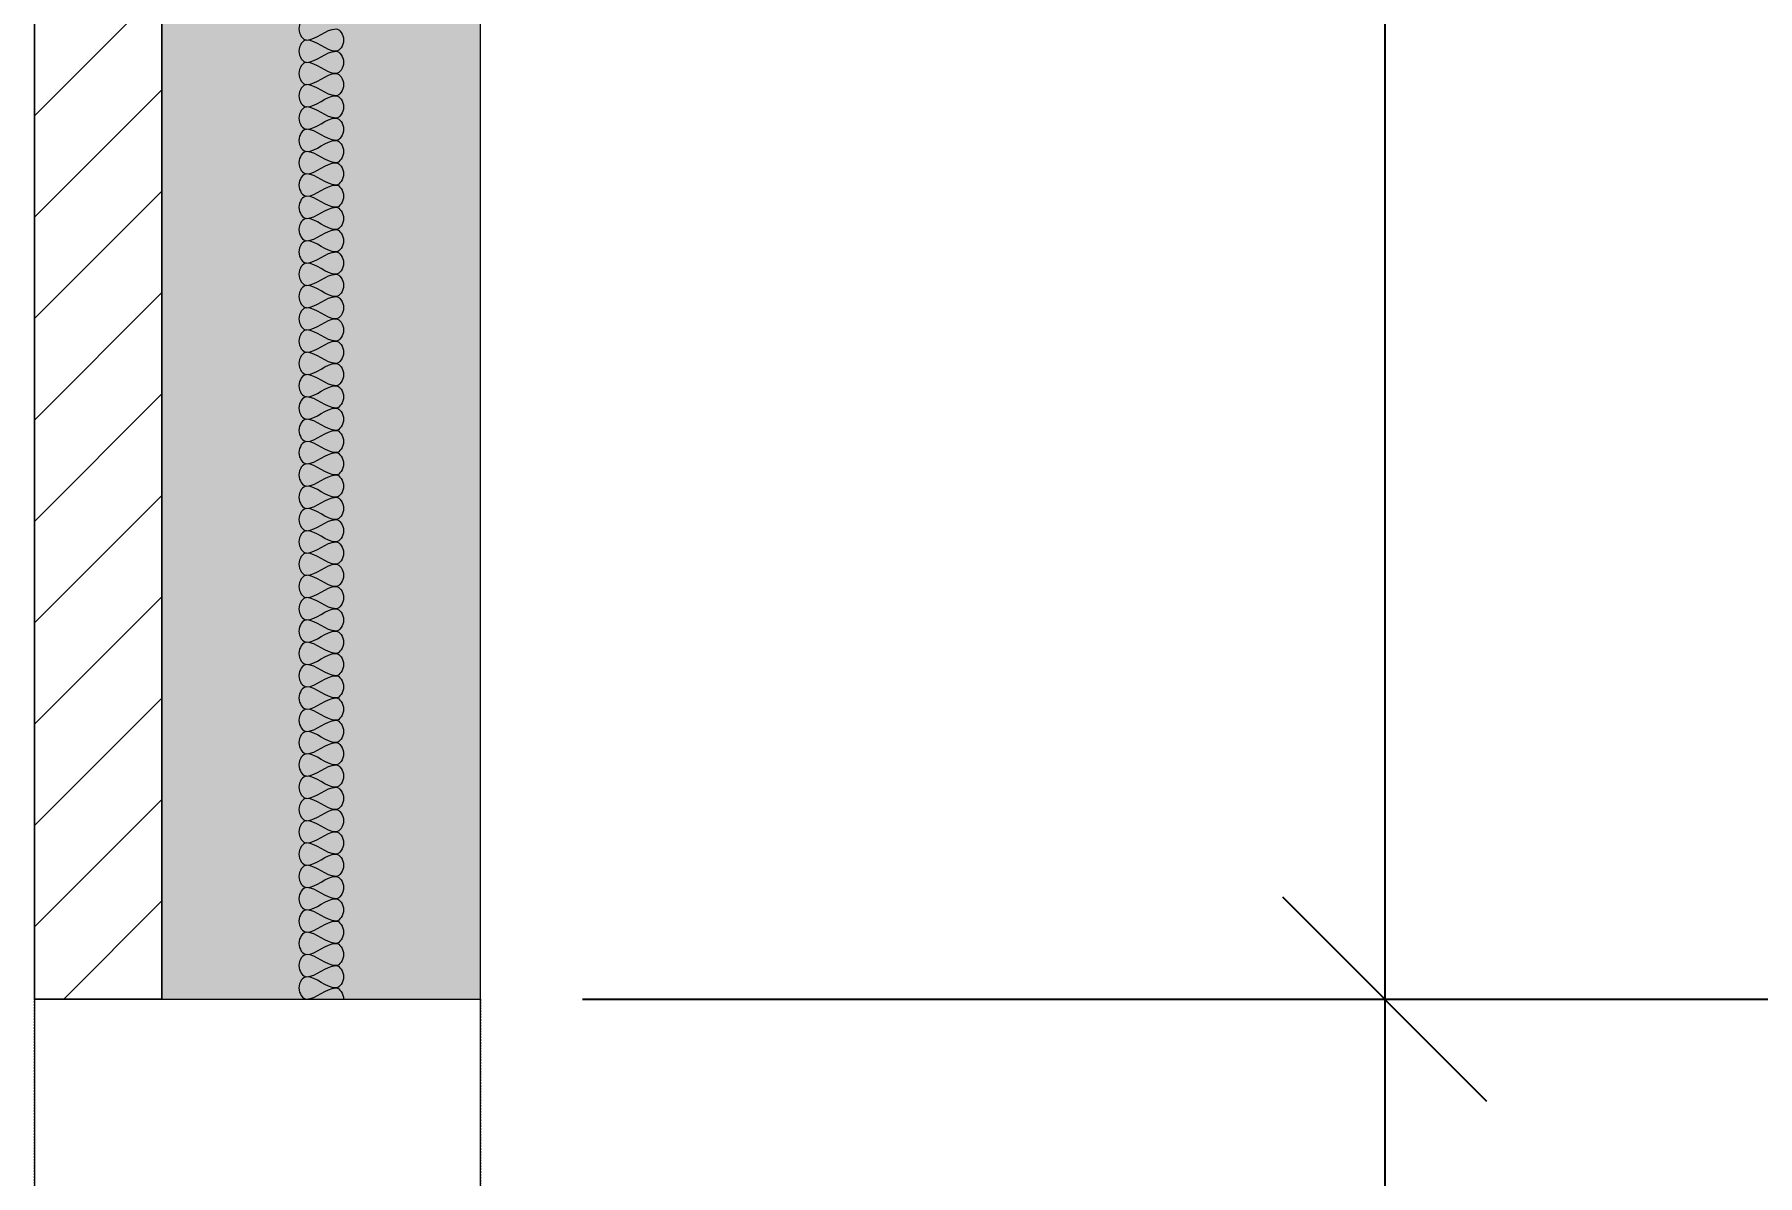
# Model space of a CAD drawing. Header units: inches. Extents: x 1913 to 24953, y -2945 to 1064.
# Drawn here: x 19829.5 to 19964.7, y -1135.4 to -1045.9 of the extents above; entities that cross this region are included whole.
import ezdxf

# ---------------------------------------------------------------- set-up
doc = ezdxf.new("R2010")
doc.units = ezdxf.units.IN
doc.header["$MEASUREMENT"] = 0
doc.linetypes.add('Hidden 1_8_', pattern=[0.1875, 0.125, -0.0625])
for name, color, linetype, lineweight in [('A-ANNO-DIMS', 211, 'Continuous', 9), ('A-DETL', 90, 'Continuous', 9), ('A-DETL-HDLN', 90, 'Hidden 1_8_', 9), ('A-FLOR', 192, 'Continuous', 13), ('A-WALL', 113, 'Continuous', 13), ('A-WALL-PATT', 111, 'Continuous', 50)]:
    doc.layers.add(name, color=color, linetype=linetype, lineweight=lineweight)
doc.styles.add('Arial', font='arial.ttf', dxfattribs={"height": 12})
doc.dimstyles.new('Linear_-_3_32__Arial', dxfattribs={"dimscale": 12, "dimtxt": 12.243113, "dimasz": 1.333333, "dimexe": 1, "dimexo": 0.666667, "dimgap": 0.666667, "dimtad": 1, "dimdec": 5, "dimrnd": 0.03125, "dimzin": 1, "dimdsep": 46, "dimlunit": 4, "dimtxsty": 'Arial', "dimblk1": 'OBLIQUE', "dimblk2": 'OBLIQUE', "dimsah": 1, "dimcen": 0.09, "dimdle": 1, "dimazin": 0, "dimtfac": 1, "dimtdec": 4, "dimtix": 1, "dimtmove": 0, "dimatfit": 3, "dimfxl": 1, "dimtvp": 1, "dimtfill": 1, "dimfrac": 2, "dimtolj": 1, "dimtzin": 0, "dimarcsym": 2})

# ---------------------------------------------------------------- blocks, each defined once
blk = doc.blocks.new('_Oblique')
at = {"color": 0, "linetype": 'ByBlock', "lineweight": -2}
blk.add_line((-0.5, -0.5), (0.5, 0.5), dxfattribs=at)
blk = doc.blocks.new('*D438')
at = {"layer": 'A-ANNO-DIMS', "color": 0, "lineweight": -2, "transparency": 16777216}
for p, q in [((20087.86, 630.42), (20087.86, -1697.58)), ((19857.24, 618.42), (20099.86, 618.42)), ((19859.97, -1685.58), (20099.86, -1685.58))]:
    blk.add_line(p, q, dxfattribs=at)
at = {"layer": 'Defpoints', "color": 0, "lineweight": 0, "transparency": 16777216}
for p in [(19849.24, 618.42), (19851.97, -1685.58), (20087.86, -1685.58)]:
    blk.add_point(p, dxfattribs=at)
at = {"layer": 'A-ANNO-DIMS', "color": 0, "lineweight": -2, "transparency": 16777216, "xscale": 16, "yscale": 16, "zscale": 16}
for p, rotation in [((20087.86, 618.42), 90), ((20087.86, -1685.58), 270)]:
    blk.add_blockref('_Oblique', p, dxfattribs=dict(at, rotation=rotation))
at = {"layer": 'A-ANNO-DIMS', "color": 0, "lineweight": 0, "transparency": 16777216, "insert": (20073.74, -533.58), "char_height": 12, "width": 73.4587, "attachment_point": 5, "rotation": 90, "style": 'Arial'}
blk.add_mtext('\\A1;192\'-0"', dxfattribs=at)
blk = doc.blocks.new('*D491')
at = {"layer": 'A-ANNO-DIMS', "color": 0, "lineweight": -2, "transparency": 16777216}
for p, q in [((19935.41, -821.58), (19935.41, -1133.58)), ((19871.97, -833.58), (19947.41, -833.58)), ((19872.47, -1121.58), (19947.41, -1121.58))]:
    blk.add_line(p, q, dxfattribs=at)
at = {"layer": 'Defpoints', "color": 0, "lineweight": 0, "transparency": 16777216}
for p in [(19863.97, -833.58), (19864.47, -1121.58), (19935.41, -1121.58)]:
    blk.add_point(p, dxfattribs=at)
at = {"layer": 'A-ANNO-DIMS', "color": 0, "lineweight": -2, "transparency": 16777216, "xscale": 16, "yscale": 16, "zscale": 16}
for p, rotation in [((19935.41, -833.58), 90), ((19935.41, -1121.58), 270)]:
    blk.add_blockref('_Oblique', p, dxfattribs=dict(at, rotation=rotation))
at = {"layer": 'A-ANNO-DIMS', "color": 0, "lineweight": 0, "transparency": 16777216, "insert": (19921.28, -977.58), "char_height": 12, "width": 62.3834, "attachment_point": 5, "rotation": 90, "style": 'Arial'}
blk.add_mtext('\\A1;24\'-0"', dxfattribs=at)
blk = doc.blocks.new('*D492')
at = {"layer": 'A-ANNO-DIMS', "color": 0, "lineweight": -2, "transparency": 16777216}
for p, q in [((19935.41, -1109.58), (19935.41, -1421.58)), ((19872.47, -1121.58), (19947.41, -1121.58)), ((19871.97, -1409.58), (19947.41, -1409.58))]:
    blk.add_line(p, q, dxfattribs=at)
at = {"layer": 'Defpoints', "color": 0, "lineweight": 0, "transparency": 16777216}
for p in [(19864.47, -1121.58), (19863.97, -1409.58), (19935.41, -1409.58)]:
    blk.add_point(p, dxfattribs=at)
at = {"layer": 'A-ANNO-DIMS', "color": 0, "lineweight": -2, "transparency": 16777216, "xscale": 16, "yscale": 16, "zscale": 16}
for p, rotation in [((19935.41, -1121.58), 90), ((19935.41, -1409.58), 270)]:
    blk.add_blockref('_Oblique', p, dxfattribs=dict(at, rotation=rotation))
at = {"layer": 'A-ANNO-DIMS', "color": 0, "lineweight": 0, "transparency": 16777216, "insert": (19921.28, -1265.58), "char_height": 12, "width": 62.3834, "attachment_point": 5, "rotation": 90, "style": 'Arial'}
blk.add_mtext('\\A1;24\'-0"', dxfattribs=at)
blk = doc.blocks.new('*D498')
at = {"layer": 'A-ANNO-DIMS', "color": 0, "lineweight": -2, "transparency": 16777216}
for p, q in [((20055.86, -1253.58), (20055.86, -1109.58)), ((19872.47, -1121.58), (20067.86, -1121.58)), ((19872.47, -1241.58), (20067.86, -1241.58))]:
    blk.add_line(p, q, dxfattribs=at)
at = {"layer": 'Defpoints', "color": 0, "lineweight": 0, "transparency": 16777216}
for p in [(19864.47, -1121.58), (20055.86, -1121.58), (19864.47, -1241.58)]:
    blk.add_point(p, dxfattribs=at)
at = {"layer": 'A-ANNO-DIMS', "color": 0, "lineweight": -2, "transparency": 16777216, "xscale": 16, "yscale": 16, "zscale": 16}
for p, rotation in [((20055.86, -1121.58), 90), ((20055.86, -1241.58), 270)]:
    blk.add_blockref('_Oblique', p, dxfattribs=dict(at, rotation=rotation))
at = {"layer": 'A-ANNO-DIMS', "color": 0, "lineweight": 0, "transparency": 16777216, "insert": (20041.74, -1181.58), "char_height": 12, "width": 51.3081, "attachment_point": 5, "rotation": 90, "style": 'Arial'}
blk.add_mtext('\\A1;10\'-0"', dxfattribs=at)
blk = doc.blocks.new('*D499')
at = {"layer": 'A-ANNO-DIMS', "color": 0, "lineweight": -2, "transparency": 16777216}
for p, q in [((20055.86, -1133.58), (20055.86, -209.58)), ((19859.97, -221.58), (20067.86, -221.58)), ((19872.47, -1121.58), (20067.86, -1121.58))]:
    blk.add_line(p, q, dxfattribs=at)
at = {"layer": 'Defpoints', "color": 0, "lineweight": 0, "transparency": 16777216}
for p in [(19851.97, -221.58), (20055.86, -221.58), (19864.47, -1121.58)]:
    blk.add_point(p, dxfattribs=at)
at = {"layer": 'A-ANNO-DIMS', "color": 0, "lineweight": -2, "transparency": 16777216, "xscale": 16, "yscale": 16, "zscale": 16}
for p, rotation in [((20055.86, -221.58), 90), ((20055.86, -1121.58), 270)]:
    blk.add_blockref('_Oblique', p, dxfattribs=dict(at, rotation=rotation))
at = {"layer": 'A-ANNO-DIMS', "color": 0, "lineweight": 0, "transparency": 16777216, "insert": (20041.74, -671.58), "char_height": 12, "width": 62.3834, "attachment_point": 5, "rotation": 90, "style": 'Arial'}
blk.add_mtext('\\A1;75\'-0"', dxfattribs=at)

msp = doc.modelspace()

# ---------------------------------------------------------------- hatches: boundary and pattern name
at = {"lineweight": 0, "ltscale": 0.5}
h = msp.add_hatch(dxfattribs=at)
h.set_pattern_fill('ANSI31', color=256, scale=45)
h.paths.add_polyline_path([(19839.466293, -447.581337), (19829.466293, -447.581337), (19829.466293, -1121.581337), (19839.466293, -1121.581337)])
at = {"layer": 'A-WALL-PATT', "lineweight": 0}
h = msp.add_hatch(dxfattribs=at)
h.set_pattern_fill('FP_1', color=256, style=0, pattern_type=2)
h.set_pattern_definition([(50, (18984.365, 244.067), (36.72335, -3.213), [3.84, -42.24]), (355, (18984.365, 244.067), (-7.1044, 38.51274), [3.072, -33.792]), (100.451, (18987.425, 243.8), (29.62024, 35.29956), [3.263, -35.898]), (46.184, (18984.365, 254.307), (54.6425, -8.4752), [5.76, -63.36]), (96.636, (18988.92, 253.6), (47.854, 49.8752), [4.895, -53.848]), (351.184, (18984.365, 254.307), (47.8553, 49.8749), [4.608, -50.688]), (21, (18989.485, 251.747), (30.56126, -20.614), [3.84, -42.24]), (326, (18989.485, 251.747), (12.4577, 37.1283), [3.072, -33.792]), (71.451, (18992.03, 250.03), (43.02, 16.5135), [3.263, -35.898]), (37.5, (18984.365, 244.067), (0.6228, 17.04428), [1.69, -31.693, 1.69, -32.614, -33.92]), (37.5, (18984.365, 244.067), (0.6228, 17.04428), [-67.686, 1.69, -32.23]), (7.5, (18984.365, 244.067), (13.4694, 20.19387), [1.69, -17.869, 1.69, -30.925, -12.928]), (7.5, (18984.365, 244.067), (13.4694, 20.19387), [-52.173, 1.69, -11.238]), (327.5, (18972.947, 244.067), (27.33168, -1.15522), [1.69, -11.11, 1.69, -38.246, -52.992]), (327.5, (18972.947, 244.067), (27.33168, -1.15522), [-52.736, 1.69, -51.302]), (317.5, (18967.827, 244.067), (29.85903, 5.12498), [1.69, -14.95, 1.69, -24.832, -37.632]), (317.5, (18967.827, 244.067), (29.85903, 5.12498), [-43.162, 1.69, -35.942])])
h.paths.add_polyline_path([(19839.466293, -167.581337), (19864.466293, -167.581337), (19864.466293, -211.581337), (19864.466293, -231.581337), (19864.466293, -1121.581337), (19839.466293, -1121.581337), (19839.466293, -447.581337), (19839.466293, -427.581337), (19839.466293, -322.581337), (19839.466293, -312.581337), (19839.466293, -231.581337), (19839.466293, -211.581337)], flags=0)
h.paths.add_polyline_path([(19839.466293, 37.418663), (19864.466293, 37.418663), (19864.466293, -131.581337), (19839.466293, -131.581337)], flags=0)

# ---------------------------------------------------------------- linework, layer by layer
at = {"color": 5, "lineweight": 0, "ltscale": 0.5}
msp.add_line((19829.466293, -1121.581337), (19839.466293, -1121.581337), dxfattribs=at)
msp.add_lwpolyline([(19829.466293, -447.581337), (19839.466293, -447.581337), (19839.466293, -1121.581337), (19829.466293, -1121.581337)], close=True, dxfattribs=at)
at = {"layer": 'A-DETL', "lineweight": 0}
for points in [[(19850.799627, -1044.581337), (19850.524641, -1044.581337), (19849.907946, -1045.456337), (19850.524641, -1046.331337), (19850.799627, -1046.331337)], [(19850.799627, -1046.331337), (19850.524641, -1046.331337), (19849.907946, -1047.206337), (19850.524641, -1048.081337), (19850.799627, -1048.081337)], [(19850.799627, -1046.331337), (19851.601342, -1046.331337), (19852.331245, -1045.456337), (19853.13296, -1045.456337)], [(19853.13296, -1047.206337), (19852.331245, -1047.206337), (19851.601342, -1046.331337), (19850.799627, -1046.331337)], [(19853.13296, -1045.456337), (19853.407946, -1045.456337), (19854.024641, -1046.331337), (19853.407946, -1047.206337), (19853.13296, -1047.206337)], [(19850.799627, -1048.081337), (19851.601342, -1048.081337), (19852.331245, -1047.206337), (19853.13296, -1047.206337)], [(19853.13296, -1047.206337), (19853.407946, -1047.206337), (19854.024641, -1048.081337), (19853.407946, -1048.956337), (19853.13296, -1048.956337)], [(19850.799627, -1048.081337), (19850.524641, -1048.081337), (19849.907946, -1048.956337), (19850.524641, -1049.831337), (19850.799627, -1049.831337)], [(19853.13296, -1048.956337), (19852.331245, -1048.956337), (19851.601342, -1048.081337), (19850.799627, -1048.081337)], [(19850.799627, -1049.831337), (19851.601342, -1049.831337), (19852.331245, -1048.956337), (19853.13296, -1048.956337)], [(19853.13296, -1048.956337), (19853.407946, -1048.956337), (19854.024641, -1049.831337), (19853.407946, -1050.706337), (19853.13296, -1050.706337)], [(19850.799627, -1049.831337), (19850.524641, -1049.831337), (19849.907946, -1050.706337), (19850.524641, -1051.581337), (19850.799627, -1051.581337)], [(19853.13296, -1050.706337), (19852.331245, -1050.706337), (19851.601342, -1049.831337), (19850.799627, -1049.831337)], [(19850.799627, -1051.581337), (19850.524641, -1051.581337), (19849.907946, -1052.456337), (19850.524641, -1053.331337), (19850.799627, -1053.331337)], [(19850.799627, -1051.581337), (19851.601342, -1051.581337), (19852.331245, -1050.706337), (19853.13296, -1050.706337)], [(19853.13296, -1052.456337), (19852.331245, -1052.456337), (19851.601342, -1051.581337), (19850.799627, -1051.581337)], [(19853.13296, -1050.706337), (19853.407946, -1050.706337), (19854.024641, -1051.581337), (19853.407946, -1052.456337), (19853.13296, -1052.456337)], [(19850.799627, -1053.331337), (19851.601342, -1053.331337), (19852.331245, -1052.456337), (19853.13296, -1052.456337)], [(19853.13296, -1052.456337), (19853.407946, -1052.456337), (19854.024641, -1053.331337), (19853.407946, -1054.206337), (19853.13296, -1054.206337)], [(19850.799627, -1053.331337), (19850.524641, -1053.331337), (19849.907946, -1054.206337), (19850.524641, -1055.081337), (19850.799627, -1055.081337)], [(19853.13296, -1054.206337), (19852.331245, -1054.206337), (19851.601342, -1053.331337), (19850.799627, -1053.331337)], [(19850.799627, -1055.081337), (19851.601342, -1055.081337), (19852.331245, -1054.206337), (19853.13296, -1054.206337)], [(19853.13296, -1054.206337), (19853.407946, -1054.206337), (19854.024641, -1055.081337), (19853.407946, -1055.956337), (19853.13296, -1055.956337)], [(19850.799627, -1055.081337), (19850.524641, -1055.081337), (19849.907946, -1055.956337), (19850.524641, -1056.831337), (19850.799627, -1056.831337)], [(19853.13296, -1055.956337), (19852.331245, -1055.956337), (19851.601342, -1055.081337), (19850.799627, -1055.081337)], [(19850.799627, -1056.831337), (19850.524641, -1056.831337), (19849.907946, -1057.706337), (19850.524641, -1058.581337), (19850.799627, -1058.581337)], [(19850.799627, -1056.831337), (19851.601342, -1056.831337), (19852.331245, -1055.956337), (19853.13296, -1055.956337)], [(19853.13296, -1057.706337), (19852.331245, -1057.706337), (19851.601342, -1056.831337), (19850.799627, -1056.831337)], [(19853.13296, -1055.956337), (19853.407946, -1055.956337), (19854.024641, -1056.831337), (19853.407946, -1057.706337), (19853.13296, -1057.706337)], [(19850.799627, -1058.581337), (19850.524641, -1058.581337), (19849.907946, -1059.456337), (19850.524641, -1060.331337), (19850.799627, -1060.331337)], [(19850.799627, -1058.581337), (19851.601342, -1058.581337), (19852.331245, -1057.706337), (19853.13296, -1057.706337)], [(19853.13296, -1059.456337), (19852.331245, -1059.456337), (19851.601342, -1058.581337), (19850.799627, -1058.581337)], [(19853.13296, -1057.706337), (19853.407946, -1057.706337), (19854.024641, -1058.581337), (19853.407946, -1059.456337), (19853.13296, -1059.456337)], [(19850.799627, -1060.331337), (19851.601342, -1060.331337), (19852.331245, -1059.456337), (19853.13296, -1059.456337)], [(19853.13296, -1059.456337), (19853.407946, -1059.456337), (19854.024641, -1060.331337), (19853.407946, -1061.206337), (19853.13296, -1061.206337)], [(19850.799627, -1060.331337), (19850.524641, -1060.331337), (19849.907946, -1061.206337), (19850.524641, -1062.081337), (19850.799627, -1062.081337)], [(19853.13296, -1061.206337), (19852.331245, -1061.206337), (19851.601342, -1060.331337), (19850.799627, -1060.331337)], [(19850.799627, -1062.081337), (19851.601342, -1062.081337), (19852.331245, -1061.206337), (19853.13296, -1061.206337)], [(19853.13296, -1061.206337), (19853.407946, -1061.206337), (19854.024641, -1062.081337), (19853.407946, -1062.956337), (19853.13296, -1062.956337)], [(19850.799627, -1062.081337), (19850.524641, -1062.081337), (19849.907946, -1062.956337), (19850.524641, -1063.831337), (19850.799627, -1063.831337)], [(19853.13296, -1062.956337), (19852.331245, -1062.956337), (19851.601342, -1062.081337), (19850.799627, -1062.081337)], [(19850.799627, -1063.831337), (19850.524641, -1063.831337), (19849.907946, -1064.706337), (19850.524641, -1065.581337), (19850.799627, -1065.581337)], [(19850.799627, -1063.831337), (19851.601342, -1063.831337), (19852.331245, -1062.956337), (19853.13296, -1062.956337)], [(19853.13296, -1064.706337), (19852.331245, -1064.706337), (19851.601342, -1063.831337), (19850.799627, -1063.831337)], [(19853.13296, -1062.956337), (19853.407946, -1062.956337), (19854.024641, -1063.831337), (19853.407946, -1064.706337), (19853.13296, -1064.706337)], [(19850.799627, -1065.581337), (19851.601342, -1065.581337), (19852.331245, -1064.706337), (19853.13296, -1064.706337)], [(19853.13296, -1064.706337), (19853.407946, -1064.706337), (19854.024641, -1065.581337), (19853.407946, -1066.456337), (19853.13296, -1066.456337)], [(19850.799627, -1065.581337), (19850.524641, -1065.581337), (19849.907946, -1066.456337), (19850.524641, -1067.331337), (19850.799627, -1067.331337)], [(19853.13296, -1066.456337), (19852.331245, -1066.456337), (19851.601342, -1065.581337), (19850.799627, -1065.581337)], [(19850.799627, -1067.331337), (19851.601342, -1067.331337), (19852.331245, -1066.456337), (19853.13296, -1066.456337)], [(19853.13296, -1066.456337), (19853.407946, -1066.456337), (19854.024641, -1067.331337), (19853.407946, -1068.206337), (19853.13296, -1068.206337)], [(19850.799627, -1067.331337), (19850.524641, -1067.331337), (19849.907946, -1068.206337), (19850.524641, -1069.081337), (19850.799627, -1069.081337)], [(19853.13296, -1068.206337), (19852.331245, -1068.206337), (19851.601342, -1067.331337), (19850.799627, -1067.331337)], [(19850.799627, -1069.081337), (19850.524641, -1069.081337), (19849.907946, -1069.956337), (19850.524641, -1070.831337), (19850.799627, -1070.831337)], [(19850.799627, -1069.081337), (19851.601342, -1069.081337), (19852.331245, -1068.206337), (19853.13296, -1068.206337)], [(19853.13296, -1069.956337), (19852.331245, -1069.956337), (19851.601342, -1069.081337), (19850.799627, -1069.081337)], [(19853.13296, -1068.206337), (19853.407946, -1068.206337), (19854.024641, -1069.081337), (19853.407946, -1069.956337), (19853.13296, -1069.956337)], [(19850.799627, -1070.831337), (19851.601342, -1070.831337), (19852.331245, -1069.956337), (19853.13296, -1069.956337)], [(19853.13296, -1069.956337), (19853.407946, -1069.956337), (19854.024641, -1070.831337), (19853.407946, -1071.706337), (19853.13296, -1071.706337)], [(19850.799627, -1070.831337), (19850.524641, -1070.831337), (19849.907946, -1071.706337), (19850.524641, -1072.581337), (19850.799627, -1072.581337)], [(19853.13296, -1071.706337), (19852.331245, -1071.706337), (19851.601342, -1070.831337), (19850.799627, -1070.831337)], [(19850.799627, -1072.581337), (19851.601342, -1072.581337), (19852.331245, -1071.706337), (19853.13296, -1071.706337)], [(19853.13296, -1071.706337), (19853.407946, -1071.706337), (19854.024641, -1072.581337), (19853.407946, -1073.456337), (19853.13296, -1073.456337)], [(19850.799627, -1072.581337), (19850.524641, -1072.581337), (19849.907946, -1073.456337), (19850.524641, -1074.331337), (19850.799627, -1074.331337)], [(19853.13296, -1073.456337), (19852.331245, -1073.456337), (19851.601342, -1072.581337), (19850.799627, -1072.581337)], [(19850.799627, -1074.331337), (19851.601342, -1074.331337), (19852.331245, -1073.456337), (19853.13296, -1073.456337)], [(19853.13296, -1073.456337), (19853.407946, -1073.456337), (19854.024641, -1074.331337), (19853.407946, -1075.206337), (19853.13296, -1075.206337)], [(19850.799627, -1074.331337), (19850.524641, -1074.331337), (19849.907946, -1075.206337), (19850.524641, -1076.081337), (19850.799627, -1076.081337)], [(19853.13296, -1075.206337), (19852.331245, -1075.206337), (19851.601342, -1074.331337), (19850.799627, -1074.331337)], [(19850.799627, -1076.081337), (19850.524641, -1076.081337), (19849.907946, -1076.956337), (19850.524641, -1077.831337), (19850.799627, -1077.831337)], [(19850.799627, -1076.081337), (19851.601342, -1076.081337), (19852.331245, -1075.206337), (19853.13296, -1075.206337)], [(19853.13296, -1076.956337), (19852.331245, -1076.956337), (19851.601342, -1076.081337), (19850.799627, -1076.081337)], [(19853.13296, -1075.206337), (19853.407946, -1075.206337), (19854.024641, -1076.081337), (19853.407946, -1076.956337), (19853.13296, -1076.956337)], [(19850.799627, -1077.831337), (19851.601342, -1077.831337), (19852.331245, -1076.956337), (19853.13296, -1076.956337)], [(19853.13296, -1076.956337), (19853.407946, -1076.956337), (19854.024641, -1077.831337), (19853.407946, -1078.706337), (19853.13296, -1078.706337)], [(19850.799627, -1077.831337), (19850.524641, -1077.831337), (19849.907946, -1078.706337), (19850.524641, -1079.581337), (19850.799627, -1079.581337)], [(19853.13296, -1078.706337), (19852.331245, -1078.706337), (19851.601342, -1077.831337), (19850.799627, -1077.831337)], [(19850.799627, -1079.581337), (19851.601342, -1079.581337), (19852.331245, -1078.706337), (19853.13296, -1078.706337)], [(19853.13296, -1078.706337), (19853.407946, -1078.706337), (19854.024641, -1079.581337), (19853.407946, -1080.456337), (19853.13296, -1080.456337)], [(19850.799627, -1079.581337), (19850.524641, -1079.581337), (19849.907946, -1080.456337), (19850.524641, -1081.331337), (19850.799627, -1081.331337)], [(19853.13296, -1080.456337), (19852.331245, -1080.456337), (19851.601342, -1079.581337), (19850.799627, -1079.581337)], [(19850.799627, -1081.331337), (19850.524641, -1081.331337), (19849.907946, -1082.206337), (19850.524641, -1083.081337), (19850.799627, -1083.081337)], [(19850.799627, -1081.331337), (19851.601342, -1081.331337), (19852.331245, -1080.456337), (19853.13296, -1080.456337)], [(19853.13296, -1082.206337), (19852.331245, -1082.206337), (19851.601342, -1081.331337), (19850.799627, -1081.331337)], [(19853.13296, -1080.456337), (19853.407946, -1080.456337), (19854.024641, -1081.331337), (19853.407946, -1082.206337), (19853.13296, -1082.206337)], [(19850.799627, -1083.081337), (19851.601342, -1083.081337), (19852.331245, -1082.206337), (19853.13296, -1082.206337)], [(19853.13296, -1082.206337), (19853.407946, -1082.206337), (19854.024641, -1083.081337), (19853.407946, -1083.956337), (19853.13296, -1083.956337)], [(19850.799627, -1083.081337), (19850.524641, -1083.081337), (19849.907946, -1083.956337), (19850.524641, -1084.831337), (19850.799627, -1084.831337)], [(19853.13296, -1083.956337), (19852.331245, -1083.956337), (19851.601342, -1083.081337), (19850.799627, -1083.081337)], [(19850.799627, -1084.831337), (19851.601342, -1084.831337), (19852.331245, -1083.956337), (19853.13296, -1083.956337)], [(19853.13296, -1083.956337), (19853.407946, -1083.956337), (19854.024641, -1084.831337), (19853.407946, -1085.706337), (19853.13296, -1085.706337)], [(19850.799627, -1084.831337), (19850.524641, -1084.831337), (19849.907946, -1085.706337), (19850.524641, -1086.581337), (19850.799627, -1086.581337)], [(19853.13296, -1085.706337), (19852.331245, -1085.706337), (19851.601342, -1084.831337), (19850.799627, -1084.831337)], [(19850.799627, -1086.581337), (19850.524641, -1086.581337), (19849.907946, -1087.456337), (19850.524641, -1088.331337), (19850.799627, -1088.331337)], [(19850.799627, -1086.581337), (19851.601342, -1086.581337), (19852.331245, -1085.706337), (19853.13296, -1085.706337)], [(19853.13296, -1087.456337), (19852.331245, -1087.456337), (19851.601342, -1086.581337), (19850.799627, -1086.581337)], [(19853.13296, -1085.706337), (19853.407946, -1085.706337), (19854.024641, -1086.581337), (19853.407946, -1087.456337), (19853.13296, -1087.456337)], [(19850.799627, -1088.331337), (19850.524641, -1088.331337), (19849.907946, -1089.206337), (19850.524641, -1090.081337), (19850.799627, -1090.081337)], [(19850.799627, -1088.331337), (19851.601342, -1088.331337), (19852.331245, -1087.456337), (19853.13296, -1087.456337)], [(19853.13296, -1089.206337), (19852.331245, -1089.206337), (19851.601342, -1088.331337), (19850.799627, -1088.331337)], [(19853.13296, -1087.456337), (19853.407946, -1087.456337), (19854.024641, -1088.331337), (19853.407946, -1089.206337), (19853.13296, -1089.206337)], [(19850.799627, -1090.081337), (19851.601342, -1090.081337), (19852.331245, -1089.206337), (19853.13296, -1089.206337)], [(19853.13296, -1089.206337), (19853.407946, -1089.206337), (19854.024641, -1090.081337), (19853.407946, -1090.956337), (19853.13296, -1090.956337)], [(19850.799627, -1090.081337), (19850.524641, -1090.081337), (19849.907946, -1090.956337), (19850.524641, -1091.831337), (19850.799627, -1091.831337)], [(19853.13296, -1090.956337), (19852.331245, -1090.956337), (19851.601342, -1090.081337), (19850.799627, -1090.081337)], [(19850.799627, -1091.831337), (19851.601342, -1091.831337), (19852.331245, -1090.956337), (19853.13296, -1090.956337)], [(19853.13296, -1090.956337), (19853.407946, -1090.956337), (19854.024641, -1091.831337), (19853.407946, -1092.706337), (19853.13296, -1092.706337)], [(19850.799627, -1091.831337), (19850.524641, -1091.831337), (19849.907946, -1092.706337), (19850.524641, -1093.581337), (19850.799627, -1093.581337)], [(19853.13296, -1092.706337), (19852.331245, -1092.706337), (19851.601342, -1091.831337), (19850.799627, -1091.831337)], [(19850.799627, -1093.581337), (19850.524641, -1093.581337), (19849.907946, -1094.456337), (19850.524641, -1095.331337), (19850.799627, -1095.331337)], [(19850.799627, -1093.581337), (19851.601342, -1093.581337), (19852.331245, -1092.706337), (19853.13296, -1092.706337)], [(19853.13296, -1094.456337), (19852.331245, -1094.456337), (19851.601342, -1093.581337), (19850.799627, -1093.581337)], [(19853.13296, -1092.706337), (19853.407946, -1092.706337), (19854.024641, -1093.581337), (19853.407946, -1094.456337), (19853.13296, -1094.456337)], [(19850.799627, -1095.331337), (19851.601342, -1095.331337), (19852.331245, -1094.456337), (19853.13296, -1094.456337)], [(19853.13296, -1094.456337), (19853.407946, -1094.456337), (19854.024641, -1095.331337), (19853.407946, -1096.206337), (19853.13296, -1096.206337)], [(19850.799627, -1095.331337), (19850.524641, -1095.331337), (19849.907946, -1096.206337), (19850.524641, -1097.081337), (19850.799627, -1097.081337)], [(19853.13296, -1096.206337), (19852.331245, -1096.206337), (19851.601342, -1095.331337), (19850.799627, -1095.331337)], [(19850.799627, -1097.081337), (19851.601342, -1097.081337), (19852.331245, -1096.206337), (19853.13296, -1096.206337)], [(19853.13296, -1096.206337), (19853.407946, -1096.206337), (19854.024641, -1097.081337), (19853.407946, -1097.956337), (19853.13296, -1097.956337)], [(19850.799627, -1097.081337), (19850.524641, -1097.081337), (19849.907946, -1097.956337), (19850.524641, -1098.831337), (19850.799627, -1098.831337)], [(19853.13296, -1097.956337), (19852.331245, -1097.956337), (19851.601342, -1097.081337), (19850.799627, -1097.081337)], [(19850.799627, -1098.831337), (19850.524641, -1098.831337), (19849.907946, -1099.706337), (19850.524641, -1100.581337), (19850.799627, -1100.581337)], [(19850.799627, -1098.831337), (19851.601342, -1098.831337), (19852.331245, -1097.956337), (19853.13296, -1097.956337)], [(19853.13296, -1099.706337), (19852.331245, -1099.706337), (19851.601342, -1098.831337), (19850.799627, -1098.831337)], [(19853.13296, -1097.956337), (19853.407946, -1097.956337), (19854.024641, -1098.831337), (19853.407946, -1099.706337), (19853.13296, -1099.706337)], [(19850.799627, -1100.581337), (19851.601342, -1100.581337), (19852.331245, -1099.706337), (19853.13296, -1099.706337)], [(19853.13296, -1099.706337), (19853.407946, -1099.706337), (19854.024641, -1100.581337), (19853.407946, -1101.456337), (19853.13296, -1101.456337)], [(19850.799627, -1100.581337), (19850.524641, -1100.581337), (19849.907946, -1101.456337), (19850.524641, -1102.331337), (19850.799627, -1102.331337)], [(19853.13296, -1101.456337), (19852.331245, -1101.456337), (19851.601342, -1100.581337), (19850.799627, -1100.581337)], [(19850.799627, -1102.331337), (19851.601342, -1102.331337), (19852.331245, -1101.456337), (19853.13296, -1101.456337)], [(19853.13296, -1101.456337), (19853.407946, -1101.456337), (19854.024641, -1102.331337), (19853.407946, -1103.206337), (19853.13296, -1103.206337)], [(19850.799627, -1102.331337), (19850.524641, -1102.331337), (19849.907946, -1103.206337), (19850.524641, -1104.081337), (19850.799627, -1104.081337)], [(19853.13296, -1103.206337), (19852.331245, -1103.206337), (19851.601342, -1102.331337), (19850.799627, -1102.331337)], [(19850.799627, -1104.081337), (19851.601342, -1104.081337), (19852.331245, -1103.206337), (19853.13296, -1103.206337)], [(19853.13296, -1103.206337), (19853.407946, -1103.206337), (19854.024641, -1104.081337), (19853.407946, -1104.956337), (19853.13296, -1104.956337)], [(19850.799627, -1104.081337), (19850.524641, -1104.081337), (19849.907946, -1104.956337), (19850.524641, -1105.831337), (19850.799627, -1105.831337)], [(19853.13296, -1104.956337), (19852.331245, -1104.956337), (19851.601342, -1104.081337), (19850.799627, -1104.081337)], [(19850.799627, -1105.831337), (19850.524641, -1105.831337), (19849.907946, -1106.706337), (19850.524641, -1107.581337), (19850.799627, -1107.581337)], [(19850.799627, -1105.831337), (19851.601342, -1105.831337), (19852.331245, -1104.956337), (19853.13296, -1104.956337)], [(19853.13296, -1106.706337), (19852.331245, -1106.706337), (19851.601342, -1105.831337), (19850.799627, -1105.831337)], [(19853.13296, -1104.956337), (19853.407946, -1104.956337), (19854.024641, -1105.831337), (19853.407946, -1106.706337), (19853.13296, -1106.706337)], [(19850.799627, -1107.581337), (19851.601342, -1107.581337), (19852.331245, -1106.706337), (19853.13296, -1106.706337)], [(19853.13296, -1106.706337), (19853.407946, -1106.706337), (19854.024641, -1107.581337), (19853.407946, -1108.456337), (19853.13296, -1108.456337)], [(19850.799627, -1107.581337), (19850.524641, -1107.581337), (19849.907946, -1108.456337), (19850.524641, -1109.331337), (19850.799627, -1109.331337)], [(19853.13296, -1108.456337), (19852.331245, -1108.456337), (19851.601342, -1107.581337), (19850.799627, -1107.581337)], [(19850.799627, -1109.331337), (19851.601342, -1109.331337), (19852.331245, -1108.456337), (19853.13296, -1108.456337)], [(19853.13296, -1108.456337), (19853.407946, -1108.456337), (19854.024641, -1109.331337), (19853.407946, -1110.206337), (19853.13296, -1110.206337)], [(19850.799627, -1109.331337), (19850.524641, -1109.331337), (19849.907946, -1110.206337), (19850.524641, -1111.081337), (19850.799627, -1111.081337)], [(19853.13296, -1110.206337), (19852.331245, -1110.206337), (19851.601342, -1109.331337), (19850.799627, -1109.331337)], [(19850.799627, -1111.081337), (19850.524641, -1111.081337), (19849.907946, -1111.956337), (19850.524641, -1112.831337), (19850.799627, -1112.831337)], [(19850.799627, -1111.081337), (19851.601342, -1111.081337), (19852.331245, -1110.206337), (19853.13296, -1110.206337)], [(19853.13296, -1111.956337), (19852.331245, -1111.956337), (19851.601342, -1111.081337), (19850.799627, -1111.081337)], [(19853.13296, -1110.206337), (19853.407946, -1110.206337), (19854.024641, -1111.081337), (19853.407946, -1111.956337), (19853.13296, -1111.956337)], [(19850.799627, -1112.831337), (19851.601342, -1112.831337), (19852.331245, -1111.956337), (19853.13296, -1111.956337)], [(19853.13296, -1111.956337), (19853.407946, -1111.956337), (19854.024641, -1112.831337), (19853.407946, -1113.706337), (19853.13296, -1113.706337)], [(19850.799627, -1112.831337), (19850.524641, -1112.831337), (19849.907946, -1113.706337), (19850.524641, -1114.581337), (19850.799627, -1114.581337)], [(19853.13296, -1113.706337), (19852.331245, -1113.706337), (19851.601342, -1112.831337), (19850.799627, -1112.831337)], [(19850.799627, -1114.581337), (19851.601342, -1114.581337), (19852.331245, -1113.706337), (19853.13296, -1113.706337)], [(19853.13296, -1113.706337), (19853.407946, -1113.706337), (19854.024641, -1114.581337), (19853.407946, -1115.456337), (19853.13296, -1115.456337)], [(19850.799627, -1114.581337), (19850.524641, -1114.581337), (19849.907946, -1115.456337), (19850.524641, -1116.331337), (19850.799627, -1116.331337)], [(19853.13296, -1115.456337), (19852.331245, -1115.456337), (19851.601342, -1114.581337), (19850.799627, -1114.581337)], [(19850.799627, -1116.331337), (19850.524641, -1116.331337), (19849.907946, -1117.206337), (19850.524641, -1118.081337), (19850.799627, -1118.081337)], [(19850.799627, -1116.331337), (19851.601342, -1116.331337), (19852.331245, -1115.456337), (19853.13296, -1115.456337)], [(19853.13296, -1117.206337), (19852.331245, -1117.206337), (19851.601342, -1116.331337), (19850.799627, -1116.331337)], [(19853.13296, -1115.456337), (19853.407946, -1115.456337), (19854.024641, -1116.331337), (19853.407946, -1117.206337), (19853.13296, -1117.206337)], [(19850.799627, -1118.081337), (19850.524641, -1118.081337), (19849.907946, -1118.956337), (19850.524641, -1119.831337), (19850.799627, -1119.831337)], [(19850.799627, -1118.081337), (19851.601342, -1118.081337), (19852.331245, -1117.206337), (19853.13296, -1117.206337)], [(19853.13296, -1118.956337), (19852.331245, -1118.956337), (19851.601342, -1118.081337), (19850.799627, -1118.081337)], [(19853.13296, -1117.206337), (19853.407946, -1117.206337), (19854.024641, -1118.081337), (19853.407946, -1118.956337), (19853.13296, -1118.956337)], [(19850.799627, -1119.831337), (19851.601342, -1119.831337), (19852.331245, -1118.956337), (19853.13296, -1118.956337)], [(19853.13296, -1118.956337), (19853.407946, -1118.956337), (19854.024641, -1119.831337), (19853.407946, -1120.706337), (19853.13296, -1120.706337)], [(19850.799627, -1119.831337), (19850.524641, -1119.831337), (19849.907946, -1120.706337), (19850.524641, -1121.581337), (19850.799627, -1121.581337)], [(19853.13296, -1120.706337), (19852.331245, -1120.706337), (19851.601342, -1119.831337), (19850.799627, -1119.831337)], [(19850.799627, -1121.581337), (19851.601342, -1121.581337), (19852.331245, -1120.706337), (19853.13296, -1120.706337)], [(19853.13296, -1120.706337), (19853.407946, -1120.706337), (19853.716293, -1121.168858), (19853.716293, -1121.581337)]]:
    msp.add_open_spline(points, degree=3, dxfattribs=at)
at = {"layer": 'A-DETL-HDLN', "lineweight": 0}
for p, q in [((19829.466293, -1121.581337), (19864.466293, -1121.581337)), ((19829.466293, -1241.581337), (19829.466293, -1121.581337)), ((19864.466293, -1121.581337), (19864.466293, -1241.581337))]:
    msp.add_line(p, q, dxfattribs=at)
at = {"layer": 'A-FLOR', "lineweight": 0}
msp.add_line((19864.466293, -1673.081337), (19864.466293, -231.581337), dxfattribs=at)
at = {"layer": 'A-WALL', "lineweight": 0}
for p, q in [((19829.466293, -167.581337), (19829.466293, -1663.081337)), ((19839.466293, -1121.581337), (19839.466293, -167.581337)), ((19864.466293, -1121.581337), (19864.466293, -231.581337)), ((19839.466293, -1121.581337), (19864.466293, -1121.581337))]:
    msp.add_line(p, q, dxfattribs=at)

# ---------------------------------------------------------------- dimensions: what is measured, and where the dimension line sits
at = {"layer": 'A-ANNO-DIMS', "color": 1, "lineweight": 0}
for base, p1, p2, picture, middle in [((20087.863511, -1685.581337), (19849.239517, 618.418663), (19851.966293, -1685.581337), '*D438', (20073.736635, -533.581337)), ((20055.863511, -221.581337), (19864.466293, -1121.581337), (19851.966293, -221.581337), '*D499', (20041.736635, -671.581337)), ((19935.406631, -1121.581337), (19863.966293, -833.581337), (19864.466293, -1121.581337), '*D491', (19921.279755, -977.581337)), ((19935.406631, -1409.581337), (19864.466293, -1121.581337), (19863.966293, -1409.581337), '*D492', (19921.279755, -1265.581337)), ((20055.863511, -1121.581337), (19864.466293, -1241.581337), (19864.466293, -1121.581337), '*D498', (20041.736635, -1181.581337))]:
    dim = msp.add_linear_dim(base=base, p1=p1, p2=p2, angle=90, dimstyle='Linear_-_3_32__Arial', override={"dimpost": '<>', "dimfxl": 60, "dimtfill": 0}, dxfattribs=at)
    dim.commit()
    dim.dimension.update_dxf_attribs({"geometry": picture, "text_midpoint": middle})

doc.saveas('drawing.dxf')
